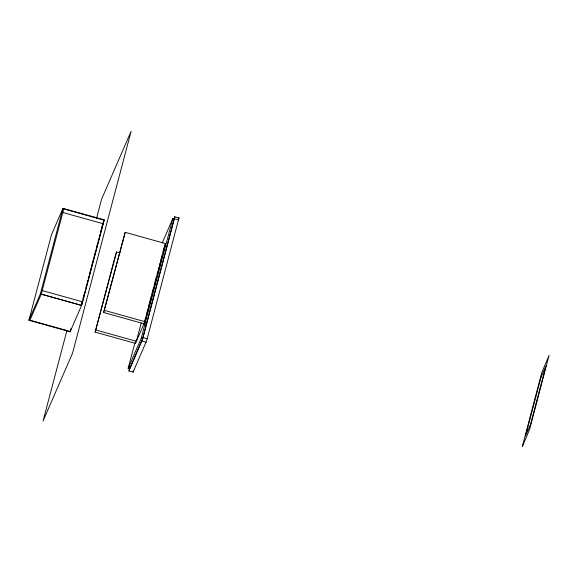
<?xml version="1.0" encoding="UTF-8"?>
<svg xmlns="http://www.w3.org/2000/svg" width="578" height="578" viewBox="0 0 578 578"><rect width="100%" height="100%" fill="white"/><g stroke="black" fill="none" stroke-linecap="round" stroke-linejoin="round"><path stroke-width="0.87" d="M133.511 370.238L133.077 372.196L146.682 340.601L178.999 217.877M162.23 242.926L172.786 218.665L174.173 219.048L142.65 338.564L129.573 368.699L128.179 368.251L134.782 343.231M129.559 368.699L130.064 366.741M172.793 218.672L141.191 338.39L142.564 338.831M129.992 366.596L128.937 371.018L142.513 339.438L174.831 216.707L173.949 218.701M28.9 320.277L51.5 234.654L62.951 208.318L104.199 219.835L81.599 305.459L40.352 293.942L28.9 320.277L70.148 331.794L81.599 305.372L104.076 220.189L63.761 208.933L41.276 294.115L29.948 320.183L70.263 331.44M40.352 293.942L62.951 208.318M66.94 330.5L43.061 420.972L72.575 353.093L131.119 131.271L101.605 199.15L96.555 218.289M70.148 331.794L71.058 328.333M81.823 303.125L82.51 300.524M82.965 298.79L84.8 291.847M85.941 287.512L86.628 284.903M87.083 283.169L87.777 280.568M88.232 278.834L88.918 276.233M89.373 274.499L91.208 267.556M91.664 265.822L93.499 258.879M93.954 257.145L95.789 250.202M96.244 248.468L97.617 243.266M98.079 241.532L98.766 238.924M99.221 237.19L99.907 234.589M100.362 232.855L102.198 225.911M143.987 323.774L103.664 312.517L125.188 232.327L165.51 243.584L144.905 321.664L135.454 343.39L95.139 332.133L115.745 254.053L116.662 251.95L120.087 252.904M95.139 332.133L116.662 251.95M103.664 312.517L125.188 232.327M135.454 343.39L136.372 339.915M141.213 322.994L136.372 341.28L96.049 330.031M145.591 317.698L143.958 323.839L146.458 324.54M146.017 316.029L147.881 309.02M148.308 307.351L151.313 296.008M151.739 294.339L153.603 287.331M154.059 285.597L156.58 276.053M157.006 274.384L157.722 271.718M158.155 270.049L158.871 267.376M159.297 265.714L160.012 263.041M160.446 261.372L162.302 254.363M162.736 252.694L164.593 245.686M141.177 338.433L128.186 368.309M103.014 222.638L104.199 219.835M102.082 226.186L103.144 223.744L62.821 212.487M81.122 305.083L82.538 301.824L42.216 290.568M164.896 244.985L165.51 243.584M178.226 219.611L179.014 217.92M174.758 216.829L178.927 217.993M174.412 218.679L178.58 219.842M172.728 218.968L174.115 219.358M104.582 310.408L144.905 321.664M41.276 294.115L81.599 305.372M143.033 337.574L147.202 338.737M141.35 337.863L142.737 338.253M141.978 341.049L146.147 342.212M128.244 368.005L129.631 368.388M128.988 370.917L133.157 372.08M522.31 446.584L529.672 429.252L549.078 355.304L541.738 372.781L522.31 446.584M540.921 377.506L525.467 436.065L530.481 424.527L545.935 365.968L540.921 377.506"/></g></svg>
